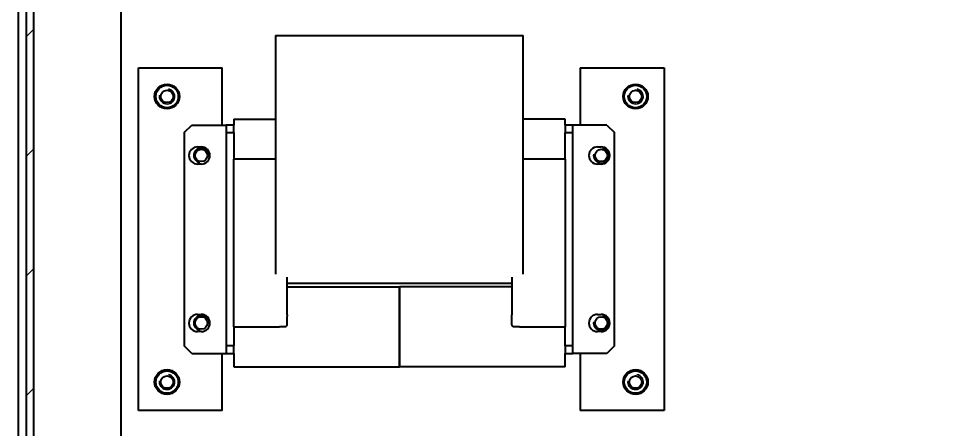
# Model space of a CAD drawing. Header units: millimetres. Extents: x 0 to 5887, y 0 to 4158.
# Drawn here: x 836.3 to 1078.6, y 2872.4 to 2980.4 of the extents above; entities that cross this region are included whole.
import ezdxf

# ---------------------------------------------------------------- set-up
doc = ezdxf.new("R2010")
doc.units = ezdxf.units.MM
doc.header["$LTSCALE"] = 7
for name, color, linetype, lineweight in [('가시적인 것(ISO)', 3, 'Continuous', 40), ('가시적인 좁은 것(ISO)', 3, 'Continuous', 35), ('해치(ISO)', 7, 'Continuous', 18)]:
    doc.layers.add(name, color=color, linetype=linetype, lineweight=lineweight)

msp = doc.modelspace()

# ---------------------------------------------------------------- hatches: boundary and pattern name
at = {"layer": '해치(ISO)'}
h = msp.add_hatch(dxfattribs=at)
h.set_pattern_fill('ANSI31', color=256, scale=177.8, style=0)
h.set_pattern_definition([(45, (0, 0), (-15.71545, 15.71545), [])])
h.paths.add_polyline_path([(838.2836, 3524.8923), (838.2836, 2664.8923), (1198.2836, 2664.8923), (1198.2836, 3524.8923)])
h.paths.add_polyline_path([(1186.2836, 2712.6479), (1196.2836, 2712.6479), (1196.2836, 2666.8923), (840.2836, 2666.8923), (840.2836, 3522.8923), (1196.2836, 3522.8923), (1196.2836, 2717.1367), (1186.2836, 2717.1367)], flags=0)

# ---------------------------------------------------------------- linework, layer by layer
at = {"layer": '가시적인 것(ISO)'}
for p, q in [((836.2836, 2600.3942), (836.2836, 3556.0923)), ((838.2836, 3524.8923), (838.2836, 2664.8923)), ((840.2836, 2666.8923), (840.2836, 3522.8923)), ((863.2836, 2703.8923), (863.2836, 3385.8923)), ((903.7836, 2975.8923), (903.7836, 2913.1908)), ((903.7836, 2975.8923), (968.7836, 2975.8923)), ((968.7836, 2913.1908), (968.7836, 2975.8923)), ((836.2836, 2960.8923), (836.2836, 2966.8923)), ((867.7836, 2967.3923), (889.7836, 2967.3923)), ((867.7836, 2877.3923), (867.7836, 2967.3923)), ((889.7836, 2952.3923), (889.7836, 2967.3923)), ((983.7836, 2967.3923), (983.7836, 2952.3923)), ((983.7836, 2967.3923), (1005.7836, 2967.3923)), ((1005.7836, 2967.3923), (1005.7836, 2877.3923)), ((879.7836, 2950.3923), (881.7836, 2952.3923)), ((881.7836, 2952.3923), (888.7836, 2952.3923)), ((888.7836, 2952.3923), (890.7836, 2952.3923)), ((890.7836, 2952.3923), (890.7836, 2950.3923)), ((892.7836, 2952.3923), (890.7836, 2952.3923)), ((892.7836, 2953.8923), (892.7836, 2952.3923)), ((892.7836, 2953.8923), (903.7836, 2953.8923)), ((892.7836, 2950.3923), (892.7836, 2952.3923)), ((979.7836, 2953.8923), (968.7836, 2953.8923)), ((979.7836, 2952.3923), (979.7836, 2953.8923)), ((979.7836, 2952.3923), (979.7836, 2950.3923)), ((981.7836, 2952.3923), (979.7836, 2952.3923)), ((981.7836, 2950.3923), (981.7836, 2952.3923)), ((983.7836, 2952.3923), (981.7836, 2952.3923)), ((990.7836, 2952.3923), (983.7836, 2952.3923)), ((990.7836, 2952.3923), (992.7836, 2950.3923)), ((879.7836, 2950.3923), (879.7836, 2894.3923)), ((890.7836, 2950.3923), (892.7836, 2950.3923)), ((890.7836, 2950.3923), (890.7836, 2894.3923)), ((892.7836, 2950.3923), (892.7836, 2946.5939)), ((979.7836, 2950.3923), (981.7836, 2950.3923)), ((979.7836, 2946.5939), (979.7836, 2950.3923)), ((981.7836, 2894.3923), (981.7836, 2950.3923)), ((992.7836, 2894.3923), (992.7836, 2950.3923)), ((883.2836, 2946.6423), (884.2836, 2946.6423)), ((892.7836, 2946.5939), (892.7836, 2943.3923)), ((979.7836, 2943.3923), (979.7836, 2946.5939)), ((988.2836, 2946.6423), (989.2836, 2946.6423)), ((884.2836, 2942.1423), (883.2836, 2942.1423)), ((892.7836, 2942.8923), (892.7836, 2943.3923)), ((903.7836, 2943.3923), (892.7836, 2943.3923)), ((892.7836, 2899.8923), (892.7836, 2942.8923)), ((979.7836, 2943.3923), (968.7836, 2943.3923)), ((979.7836, 2943.3923), (979.7836, 2942.8923)), ((979.7836, 2942.8923), (979.7836, 2899.8923)), ((989.2836, 2942.1423), (988.2836, 2942.1423)), ((906.7836, 2902.5782), (906.7836, 2912.4706)), ((906.7836, 2910.8923), (965.7836, 2910.8923)), ((965.7836, 2912.4706), (965.7836, 2902.5782)), ((906.7836, 2909.8923), (936.2836, 2909.8923)), ((936.2836, 2909.8923), (936.2836, 2888.8923)), ((965.7836, 2909.8923), (936.2836, 2909.8923)), ((936.2836, 2888.8923), (936.2836, 2909.8923)), ((883.2836, 2902.6423), (884.2836, 2902.6423)), ((988.2836, 2902.6423), (989.2836, 2902.6423)), ((892.7836, 2899.3923), (892.7836, 2899.8923)), ((892.7836, 2899.3923), (904.7836, 2899.3923)), ((892.7836, 2899.3923), (892.7836, 2896.1908)), ((906.1996, 2899.3923), (904.7836, 2899.3923)), ((967.7836, 2899.3923), (966.3677, 2899.3923)), ((967.7836, 2899.3923), (979.7836, 2899.3923)), ((979.7836, 2899.8923), (979.7836, 2899.3923)), ((979.7836, 2896.1908), (979.7836, 2899.3923)), ((884.2836, 2898.1423), (883.2836, 2898.1423)), ((892.7836, 2896.1908), (892.7836, 2894.3923)), ((979.7836, 2894.3923), (979.7836, 2896.1908)), ((989.2836, 2898.1423), (988.2836, 2898.1423)), ((881.7836, 2892.3923), (879.7836, 2894.3923)), ((890.7836, 2894.3923), (890.7836, 2892.3923)), ((892.7836, 2894.3923), (890.7836, 2894.3923)), ((892.7836, 2892.3923), (892.7836, 2894.3923)), ((981.7836, 2894.3923), (979.7836, 2894.3923)), ((979.7836, 2894.3923), (979.7836, 2892.3923)), ((981.7836, 2892.3923), (981.7836, 2894.3923)), ((992.7836, 2894.3923), (990.7836, 2892.3923)), ((881.7836, 2892.3923), (888.7836, 2892.3923)), ((888.7836, 2892.3923), (890.7836, 2892.3923)), ((889.7836, 2877.3923), (889.7836, 2892.3923)), ((890.7836, 2892.3923), (892.7836, 2892.3923)), ((892.7836, 2892.3923), (892.7836, 2888.8923)), ((979.7836, 2892.3923), (981.7836, 2892.3923)), ((979.7836, 2888.8923), (979.7836, 2892.3923)), ((983.7836, 2892.3923), (981.7836, 2892.3923)), ((990.7836, 2892.3923), (983.7836, 2892.3923)), ((983.7836, 2892.3923), (983.7836, 2877.3923)), ((892.7836, 2888.8923), (936.2836, 2888.8923)), ((979.7836, 2888.8923), (936.2836, 2888.8923)), ((889.7836, 2877.3923), (867.7836, 2877.3923)), ((1005.7836, 2877.3923), (983.7836, 2877.3923))]:
    msp.add_line(p, q, dxfattribs=at)
for centre, radius in [((875.2836, 2959.8923), 3.25), ((875.2836, 2959.8923), 2.95), ((875.2836, 2959.8923), 1.621), ((998.2836, 2959.8923), 3.25), ((998.2836, 2959.8923), 2.95), ((998.2836, 2959.8923), 1.621), ((884.2836, 2944.3923), 1.621), ((989.2836, 2944.3923), 1.621), ((884.2836, 2900.3923), 1.621), ((989.2836, 2900.3923), 1.621), ((875.2836, 2884.8923), 3.25), ((875.2836, 2884.8923), 2.95), ((875.2836, 2884.8923), 1.621), ((998.2836, 2884.8923), 3.25), ((998.2836, 2884.8923), 2.95), ((998.2836, 2884.8923), 1.621)]:
    msp.add_circle(centre, radius, dxfattribs=at)
for centre, start, end in [((883.2836, 2944.3923), 90, 270), ((884.2836, 2944.3923), 270, 90), ((988.2836, 2944.3923), 90, 270), ((989.2836, 2944.3923), 270, 90), ((883.2836, 2900.3923), 90, 270), ((884.2836, 2900.3923), 270, 90), ((988.2836, 2900.3923), 90, 270), ((989.2836, 2900.3923), 270, 90)]:
    msp.add_arc(centre, 2.25, start, end, dxfattribs=at)
for points, knots in [([(906.7836, 2902.5782), (906.7836, 2902.5369), (906.7835, 2902.4955), (906.7783, 2901.6195), (906.7345, 2900.7393), (906.7244, 2899.8923)], [1.294426007, 1.294426007, 1.294426007, 1.294426007, 1.306831764, 1.306831764, 1.555977011, 1.555977011, 1.555977011, 1.555977011]), ([(965.8429, 2899.8923), (965.8328, 2900.7393), (965.7889, 2901.6195), (965.7838, 2902.4955), (965.7836, 2902.5369), (965.7836, 2902.5782)], [1.654927903, 1.654927903, 1.654927903, 1.654927903, 1.90407315, 1.90407315, 1.916478907, 1.916478907, 1.916478907, 1.916478907]), ([(906.7244, 2899.8923), (906.7238, 2899.839), (906.7144, 2899.786), (906.6754, 2899.6742), (906.6422, 2899.6178), (906.5552, 2899.5192), (906.5018, 2899.4785), (906.4049, 2899.4302), (906.3654, 2899.4161), (906.2838, 2899.3971), (906.2417, 2899.3923), (906.1996, 2899.3923)], [0.2448679557, 0.2448679557, 0.2448679557, 0.2448679557, 0.2609695962, 0.2609695962, 0.2804815447, 0.2804815447, 0.3004687994, 0.3004687994, 0.3129896745, 0.3129896745, 0.3256312289, 0.3256312289, 0.3256312289, 0.3256312289]), ([(966.3677, 2899.3923), (966.2951, 2899.3923), (966.2233, 2899.4064), (966.0931, 2899.461), (966.0356, 2899.4995), (965.941, 2899.5953), (965.9043, 2899.6508), (965.856, 2899.7693), (965.8436, 2899.8305), (965.8429, 2899.8923)], [0, 0, 0, 0, 0.0217603508, 0.0217603508, 0.0423780782, 0.0423780782, 0.0622064976, 0.0622064976, 0.080845966, 0.080845966, 0.080845966, 0.080845966])]:
    msp.add_open_spline(points, degree=3, knots=knots, dxfattribs=at)
at = {"layer": '가시적인 좁은 것(ISO)'}
for centre, start, end in [((875.2836, 2959.8923), 170, 80), ((998.2836, 2959.8923), 170, 80), ((884.2836, 2944.3923), 350, 260), ((989.2836, 2944.3923), 170, 80), ((884.2836, 2900.3923), 350, 260), ((989.2836, 2900.3923), 170, 80), ((875.2836, 2884.8923), 170, 80), ((998.2836, 2884.8923), 170, 80)]:
    msp.add_arc(centre, 2, start, end, dxfattribs=at)

doc.saveas('drawing.dxf')
